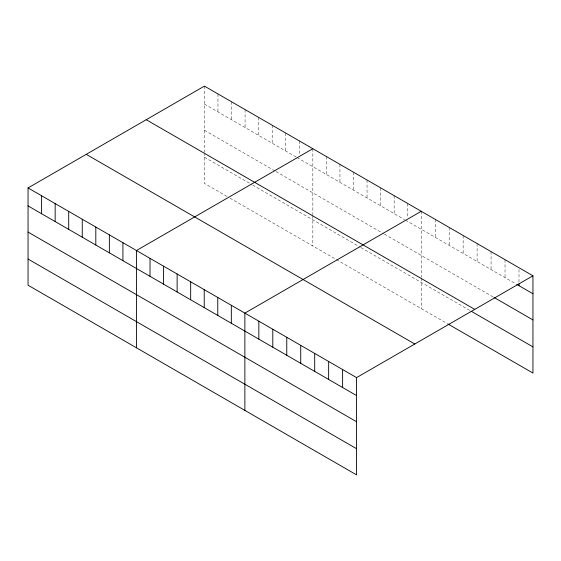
<?xml version="1.0" encoding="UTF-8"?>
<svg xmlns="http://www.w3.org/2000/svg" width="561" height="561" viewBox="0 0 561 561"><rect width="100%" height="100%" fill="white"/><g stroke="black" fill="none" stroke-linecap="round" stroke-linejoin="round"><path stroke-width="0.42" stroke-dasharray="2.81 2.1" d="M204.421 86.114L204.421 152.157M204.421 104.073L296.271 157.101M297.028 157.536L404.684 219.695M405.442 220.129L516.05 283.992M204.421 130.25L275.192 171.105M275.942 171.54L383.605 233.699M384.362 234.133L493.266 297.014M204.421 157.213L251.854 184.597M252.604 185.032L360.267 247.191M361.018 247.625L470.49 310.822M227.009 196.427L204.421 183.391L204.421 152.999M230.017 198.166L446.97 323.424M518.988 269.434L518.988 282.267M505.026 259.666L505.026 277.625M491.064 251.601L491.064 269.568M477.102 243.537L477.102 261.503M463.141 235.48L463.141 253.446M449.179 227.415L449.179 245.381M435.21 219.358L435.21 237.317M421.248 211.294L421.248 277.344M421.248 278.186L421.248 308.571M407.7 203.475L407.7 217.156M394.145 195.649L394.145 213.608M380.596 187.823L380.596 205.789M367.041 179.997L367.041 197.963M353.493 172.178L353.493 190.137M339.938 164.352L339.938 182.318M326.39 156.526L326.39 174.492M312.835 148.7L312.835 214.751M312.835 215.592L312.835 245.977M299.286 140.881L299.286 154.563M285.731 133.055L285.731 151.021M272.183 125.229L272.183 143.195M258.628 117.41L258.628 135.369M245.08 109.584L245.08 127.543M231.525 101.758L231.525 119.724M217.977 93.932L217.977 111.898"/><path stroke-width="0.84" d="M28.05 187.935L356.579 377.609L356.579 474.887L28.05 285.212L28.05 187.935L204.421 86.114L532.95 275.788L532.95 373.065L447.706 323.844M312.835 148.7L136.463 250.529L136.463 347.806M421.248 211.294L244.876 313.122L244.876 410.4M356.579 377.609L532.95 275.788M516.786 284.413L532.95 293.747M494.003 297.435L532.95 319.924M146.218 119.71L474.746 309.384M471.219 311.25L532.95 346.887M86.254 154.338L414.782 344.012M28.05 205.901L356.579 395.575M28.05 232.072L356.579 421.746M28.05 259.042L356.579 448.716M518.988 283.978L518.988 285.689M342.617 369.552L342.617 387.518M328.655 361.487L328.655 379.453M314.693 353.43L314.693 371.389M300.731 345.366L300.731 363.332M286.769 337.308L286.769 355.267M272.8 329.244L272.8 347.21M258.838 321.187L258.838 339.146M231.328 305.296L231.328 323.262M217.773 297.477L217.773 315.436M204.225 289.651L204.225 307.617M190.67 281.825L190.67 299.791M177.122 273.999L177.122 291.965M163.567 266.18L163.567 284.139M150.018 258.355L150.018 276.321M122.915 242.71L122.915 260.669M109.36 234.884L109.36 252.843M95.812 227.058L95.812 245.024M82.257 219.232L82.257 237.198M68.708 211.413L68.708 229.372M55.153 203.587L55.153 221.553M41.605 195.761L41.605 213.727"/></g></svg>
